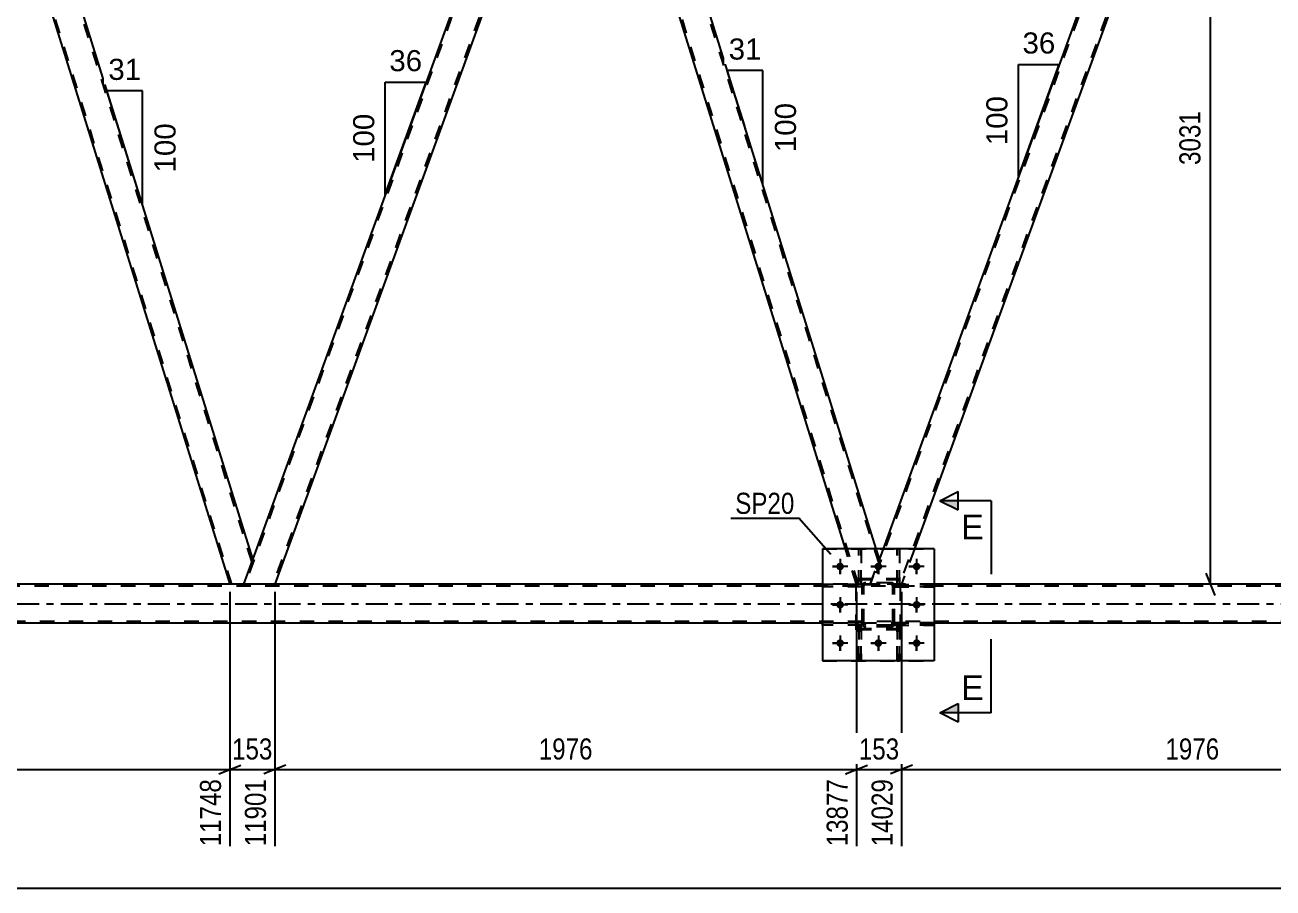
# Model space of a CAD drawing. Header units: millimetres. Extents: x -111 to 730, y -402 to 192.
# Drawn here: x 366.3 to 535.8, y -164.5 to -47.3 of the extents above; entities that cross this region are included whole.
import ezdxf

# ---------------------------------------------------------------- set-up
doc = ezdxf.new("R2010")
doc.units = ezdxf.units.MM
doc.linetypes.add('DXK_LINE_DOT2', pattern=[3.9198, 1.9599, -1.9599])
doc.linetypes.add('DXK_LINE_DOT3', pattern=[5.9187, 2.979, -0.9799, 0.9799, -0.9799])
doc.styles.add('Arial', font='ARIAL.TTF', dxfattribs={"height": 0.2})
doc.styles.add('Arial Narrow', font='ARIALN.TTF', dxfattribs={"height": 0.2})

# ---------------------------------------------------------------- blocks, each defined once
blk = doc.blocks.new('Part-192539618-2151 - 2095')
at = {"color": 7, "linetype": 'DXK_LINE_DOT2'}
for p, q in [((479.53, -133.59), (479.53, -128.76)), ((479.53, -128.76), (479.85, -128.76)), ((479.85, -128.76), (479.85, -133.59)), ((479.53, -129.36), (479.85, -129.36)), ((479.85, -133.59), (479.53, -133.59))]:
    blk.add_line(p, q, dxfattribs=at)
blk = doc.blocks.new('Part-192539618-2180 - 2095')
at = {"color": 7, "linetype": 'DXK_LINE_DOT2'}
for p, q in [((479.98, -123.48), (480.02, -123.29)), ((480.02, -123.29), (479.98, -123.48)), ((479.98, -128.52), (479.98, -123.48)), ((480.22, -123.48), (480.24, -123.38)), ((480.22, -128.52), (480.22, -123.48)), ((480.24, -123.38), (480.29, -123.31)), ((480.28, -123.03), (480.46, -123)), ((480.46, -123), (480.28, -123.03)), ((480.29, -123.31), (480.37, -123.25)), ((480.37, -123.25), (480.46, -123.24)), ((483.9, -123), (480.46, -123)), ((480.46, -123.24), (483.9, -123.24)), ((483.9, -123), (484.08, -123.03)), ((484.08, -123.03), (483.9, -123)), ((483.9, -123.24), (483.99, -123.25)), ((483.99, -123.25), (484.07, -123.31)), ((484.07, -123.31), (484.12, -123.38)), ((484.12, -123.38), (484.14, -123.48)), ((484.14, -128.52), (484.14, -123.48)), ((484.34, -123.29), (484.38, -123.48)), ((484.38, -123.48), (484.34, -123.29)), ((484.38, -128.52), (484.38, -123.48)), ((480.02, -128.7), (479.98, -128.52)), ((479.98, -128.52), (480.02, -128.7)), ((480.24, -128.61), (480.22, -128.52)), ((480.29, -128.69), (480.24, -128.61)), ((480.37, -128.74), (480.29, -128.69)), ((480.46, -128.76), (480.37, -128.74)), ((483.9, -128.76), (480.46, -128.76)), ((483.99, -128.74), (483.9, -128.76)), ((484.07, -128.69), (483.99, -128.74)), ((484.12, -128.61), (484.07, -128.69)), ((484.14, -128.52), (484.12, -128.61)), ((484.38, -128.52), (484.34, -128.7)), ((484.34, -128.7), (484.38, -128.52)), ((480.46, -129), (480.28, -128.96)), ((480.28, -128.96), (480.46, -129)), ((483.9, -129), (480.46, -129)), ((484.08, -128.96), (483.9, -129)), ((483.9, -129), (484.08, -128.96))]:
    blk.add_line(p, q, dxfattribs=at)
at = {"color": 7, "linetype": 'DXK_LINE_DOT3'}
blk.add_line((482.18, -126), (482.18, -126), dxfattribs=at)
at = {"color": 7, "linetype": 'DXK_LINE_DOT2'}
for centre, start, end in [((480.46, -123.48), 112.5, 157.5), ((480.46, -123.48), 112.5, 157.5), ((483.9, -123.48), 22.5, 67.5), ((483.9, -123.48), 22.5, 67.5), ((480.46, -128.52), 202.5, 247.5), ((480.46, -128.52), 202.5, 247.5), ((483.9, -128.52), 292.5, 337.5), ((483.9, -128.52), 292.5, 337.5)]:
    blk.add_arc(centre, 0.48, start, end, dxfattribs=at)
blk = doc.blocks.new('Part-192539618-2183 - 2095')
at = {"color": 7, "linetype": 'DXK_LINE_DOT2'}
for p, q in [((479.98, -123.48), (480.02, -123.29)), ((480.02, -123.29), (479.98, -123.48)), ((479.98, -128.52), (479.98, -123.48)), ((480.22, -123.48), (480.24, -123.38)), ((480.22, -128.52), (480.22, -123.48)), ((480.24, -123.38), (480.29, -123.31)), ((480.28, -123.03), (480.46, -123)), ((480.46, -123), (480.28, -123.03)), ((480.29, -123.31), (480.37, -123.25)), ((480.37, -123.25), (480.46, -123.24)), ((483.9, -123), (480.46, -123)), ((480.46, -123.24), (483.9, -123.24)), ((483.9, -123), (484.08, -123.03)), ((484.08, -123.03), (483.9, -123)), ((483.9, -123.24), (483.99, -123.25)), ((483.99, -123.25), (484.07, -123.31)), ((484.07, -123.31), (484.12, -123.38)), ((484.12, -123.38), (484.14, -123.48)), ((484.14, -128.52), (484.14, -123.48)), ((484.34, -123.29), (484.38, -123.48)), ((484.38, -123.48), (484.34, -123.29)), ((484.38, -128.52), (484.38, -123.48)), ((480.02, -128.7), (479.98, -128.52)), ((479.98, -128.52), (480.02, -128.7)), ((480.24, -128.61), (480.22, -128.52)), ((480.29, -128.69), (480.24, -128.61)), ((480.37, -128.74), (480.29, -128.69)), ((480.46, -128.76), (480.37, -128.74)), ((483.9, -128.76), (480.46, -128.76)), ((483.99, -128.74), (483.9, -128.76)), ((484.07, -128.69), (483.99, -128.74)), ((484.12, -128.61), (484.07, -128.69)), ((484.14, -128.52), (484.12, -128.61)), ((484.38, -128.52), (484.34, -128.7)), ((484.34, -128.7), (484.38, -128.52)), ((480.46, -129), (480.28, -128.96)), ((480.28, -128.96), (480.46, -129)), ((483.9, -129), (480.46, -129)), ((484.08, -128.96), (483.9, -129)), ((483.9, -129), (484.08, -128.96))]:
    blk.add_line(p, q, dxfattribs=at)
at = {"color": 7, "linetype": 'DXK_LINE_DOT3'}
blk.add_line((482.18, -126), (482.18, -126), dxfattribs=at)
at = {"color": 7, "linetype": 'DXK_LINE_DOT2'}
for centre, start, end in [((480.46, -123.48), 112.5, 157.5), ((480.46, -123.48), 112.5, 157.5), ((483.9, -123.48), 22.5, 67.5), ((483.9, -123.48), 22.5, 67.5), ((480.46, -128.52), 202.5, 247.5), ((480.46, -128.52), 202.5, 247.5), ((483.9, -128.52), 292.5, 337.5), ((483.9, -128.52), 292.5, 337.5)]:
    blk.add_arc(centre, 0.48, start, end, dxfattribs=at)
blk = doc.blocks.new('Part-192539618-2130 - 2095')
at = {"color": 7, "linetype": 'DXK_LINE_DOT2'}
for p, q in [((484.73, -133.59), (484.73, -128.76)), ((484.73, -128.76), (485.05, -128.76)), ((485.05, -128.76), (485.05, -133.59)), ((484.73, -129.36), (485.05, -129.36)), ((485.05, -133.59), (484.73, -133.59))]:
    blk.add_line(p, q, dxfattribs=at)
blk = doc.blocks.new('Part-192539618-2154 - 2095')
at = {"color": 7, "linetype": 'DXK_LINE_DOT2'}
for p, q in [((484.73, -123.24), (484.73, -118.39)), ((484.73, -118.39), (485.05, -118.39)), ((485.05, -118.39), (485.05, -123.24)), ((484.73, -122.64), (485.05, -122.64)), ((485.05, -123.24), (484.73, -123.24))]:
    blk.add_line(p, q, dxfattribs=at)
blk = doc.blocks.new('Part-192539618-2157 - 2095')
at = {"color": 7, "linetype": 'DXK_LINE_DOT2'}
for p, q in [((479.53, -123.24), (479.53, -118.39)), ((479.53, -118.39), (479.85, -118.39)), ((479.85, -118.39), (479.85, -123.24)), ((479.53, -122.64), (479.85, -122.64)), ((479.85, -123.24), (479.53, -123.24))]:
    blk.add_line(p, q, dxfattribs=at)
blk = doc.blocks.new('Part-192539618-2158 - 2095')
at = {"color": 7, "linetype": 'DXK_LINE_DOT2'}
for p, q in [((479.98, -128.43), (474.58, -128.43)), ((474.58, -128.43), (474.58, -128.75)), ((479.98, -128.75), (474.58, -128.75)), ((479.38, -128.75), (479.38, -128.43)), ((479.98, -128.75), (479.98, -128.43))]:
    blk.add_line(p, q, dxfattribs=at)
blk = doc.blocks.new('Part-192539618-2181 - 2095')
at = {"color": 7, "linetype": 'DXK_LINE_DOT2'}
for p, q in [((485.18, -122.46), (479.18, -122.46)), ((479.18, -129.26), (479.18, -122.46)), ((485.18, -129.26), (485.18, -122.46)), ((485.18, -129.26), (479.18, -129.26))]:
    blk.add_line(p, q, dxfattribs=at)
blk = doc.blocks.new('Part-192539618-2182 - 2095')
at = {"color": 7, "linetype": 'DXK_LINE_DOT2'}
for p, q in [((485.18, -122.59), (479.18, -122.59)), ((479.18, -129.39), (479.18, -122.59)), ((485.18, -129.39), (485.18, -122.59)), ((485.18, -129.39), (479.18, -129.39))]:
    blk.add_line(p, q, dxfattribs=at)
blk = doc.blocks.new('Bolt-192539618-2201 - 2095')
at = {"color": 1, "linetype": 'Continuous'}
for p, q in [((476.98, -119.76), (476.98, -120.45)), ((482.18, -119.76), (482.18, -120.45)), ((487.38, -119.76), (487.38, -120.45)), ((475.94, -120.8), (476.63, -120.8)), ((476.98, -121.84), (476.98, -121.14)), ((478.02, -120.8), (477.33, -120.8)), ((481.14, -120.8), (481.83, -120.8)), ((482.18, -121.84), (482.18, -121.14)), ((483.22, -120.8), (482.53, -120.8)), ((486.34, -120.8), (487.03, -120.8)), ((487.38, -121.84), (487.38, -121.14)), ((488.42, -120.8), (487.73, -120.8)), ((476.98, -124.96), (476.98, -125.65)), ((487.38, -124.96), (487.38, -125.65)), ((475.94, -126), (476.63, -126)), ((476.98, -127.04), (476.98, -126.34)), ((478.02, -126), (477.33, -126)), ((486.34, -126), (487.03, -126)), ((487.38, -127.04), (487.38, -126.34)), ((488.42, -126), (487.73, -126)), ((476.98, -130.16), (476.98, -130.85)), ((482.18, -130.16), (482.18, -130.85)), ((487.38, -130.16), (487.38, -130.85)), ((475.94, -131.2), (476.63, -131.2)), ((476.98, -132.24), (476.98, -131.54)), ((478.02, -131.2), (477.33, -131.2)), ((481.14, -131.2), (481.83, -131.2)), ((482.18, -132.24), (482.18, -131.54)), ((483.22, -131.2), (482.53, -131.2)), ((486.34, -131.2), (487.03, -131.2)), ((487.38, -132.24), (487.38, -131.54)), ((488.42, -131.2), (487.73, -131.2))]:
    blk.add_line(p, q, dxfattribs=at)
blk = doc.blocks.new('Bolt-192539618-2202 - 2095')
at = {"linetype": 'Continuous'}
for points in [[(477.5, -120.8, -1), (476.46, -120.8, -1)], [(482.7, -120.8, -1), (481.66, -120.8, -1)], [(487.9, -120.8, -1), (486.86, -120.8, -1)], [(477.5, -126, -1), (476.46, -126, -1)], [(487.9, -126, -1), (486.86, -126, -1)], [(477.5, -131.2, -1), (476.46, -131.2, -1)], [(482.7, -131.2, -1), (481.66, -131.2, -1)], [(487.9, -131.2, -1), (486.86, -131.2, -1)]]:
    blk.add_hatch(color=1, dxfattribs=at).paths.add_polyline_path(points)
at = {"color": 1, "linetype": 'Continuous'}
for p, q in [((476.98, -119.76), (476.98, -121.84)), ((482.18, -119.76), (482.18, -121.84)), ((487.38, -119.76), (487.38, -121.84)), ((478.02, -120.8), (475.94, -120.8)), ((483.22, -120.8), (481.14, -120.8)), ((488.42, -120.8), (486.34, -120.8)), ((476.98, -124.96), (476.98, -127.04)), ((487.38, -124.96), (487.38, -127.04)), ((478.02, -126), (475.94, -126)), ((488.42, -126), (486.34, -126)), ((476.98, -130.16), (476.98, -132.24)), ((482.18, -130.16), (482.18, -132.24)), ((487.38, -130.16), (487.38, -132.24)), ((478.02, -131.2), (475.94, -131.2)), ((483.22, -131.2), (481.14, -131.2)), ((488.42, -131.2), (486.34, -131.2))]:
    blk.add_line(p, q, dxfattribs=at)
blk = doc.blocks.new('Part-192539618-2338 - 2095')
at = {"color": 7, "linetype": 'DXK_LINE_DOT2'}
for p, q in [((489.78, -128.43), (484.38, -128.43)), ((484.38, -128.43), (484.38, -128.75)), ((484.38, -128.75), (489.78, -128.75)), ((484.98, -128.75), (484.98, -128.43)), ((489.78, -128.75), (489.78, -128.43))]:
    blk.add_line(p, q, dxfattribs=at)
blk = doc.blocks.new('Part-192539618-2348 - 2095')
at = {"color": 2, "linetype": 'Continuous'}
for p, q in [((444.31, -2), (442.76, -6.25)), ((445.62, -2), (444.31, -2)), ((481.9, -118.4), (445.62, -2)), ((477.71, -118.4), (442.76, -6.25))]:
    blk.add_line(p, q, dxfattribs=at)
at = {"color": 7, "linetype": 'DXK_LINE_DOT2'}
for p, q in [((482.19, -120.12), (445.37, -2)), ((479.47, -123.22), (442.89, -5.88)), ((479.22, -123.22), (477.71, -118.4)), ((482.33, -119.75), (481.9, -118.4)), ((481.06, -123.22), (482.33, -119.75)), ((479.22, -123.22), (481.06, -123.22))]:
    blk.add_line(p, q, dxfattribs=at)
blk = doc.blocks.new('Part-192539618-2245 - 2095')
at = {"color": 2, "linetype": 'Continuous'}
for p, q in [((359.17, -2), (357.62, -6.25)), ((360.49, -2), (359.17, -2)), ((397.19, -119.75), (360.49, -2)), ((357.62, -6.25), (394.08, -123.22)), ((397.19, -119.75), (396.92, -120.49)), ((396.92, -120.49), (395.93, -123.22))]:
    blk.add_line(p, q, dxfattribs=at)
at = {"color": 7, "linetype": 'DXK_LINE_DOT2'}
for p, q in [((397.06, -120.12), (360.24, -2)), ((394.34, -123.22), (357.76, -5.88)), ((397.17, -119.81), (396.92, -120.49)), ((395.93, -123.22), (394.08, -123.22))]:
    blk.add_line(p, q, dxfattribs=at)
blk = doc.blocks.new('Part-192539618-2246 - 2095')
at = {"color": 7, "linetype": 'DXK_LINE_DOT2'}
for p, q in [((474.58, -118.4), (489.78, -118.4)), ((474.58, -118.4), (474.58, -133.6)), ((489.78, -118.4), (489.78, -133.6)), ((474.58, -133.6), (489.78, -133.6))]:
    blk.add_line(p, q, dxfattribs=at)
blk = doc.blocks.new('Part-192539618-2251 - 2095')
at = {"color": 2, "linetype": 'Continuous'}
for p, q in [((489.78, -118.4), (474.58, -118.4)), ((474.58, -118.4), (474.58, -133.6)), ((489.78, -118.4), (489.78, -133.6)), ((489.78, -133.6), (474.58, -133.6))]:
    blk.add_line(p, q, dxfattribs=at)
blk = doc.blocks.new('Part-192539618-2252 - 2095')
at = {"color": 7, "linetype": 'DXK_LINE_DOT2'}
for p, q in [((484.38, -123.55), (484.38, -123.23)), ((484.38, -123.23), (489.78, -123.23)), ((489.78, -123.55), (484.38, -123.55)), ((484.98, -123.55), (484.98, -123.23)), ((489.78, -123.23), (489.78, -123.55))]:
    blk.add_line(p, q, dxfattribs=at)
blk = doc.blocks.new('Part-192539618-2253 - 2095')
at = {"color": 7, "linetype": 'DXK_LINE_DOT2'}
for p, q in [((484.38, -128.75), (484.38, -128.43)), ((484.38, -128.43), (489.78, -128.43)), ((489.78, -128.75), (484.38, -128.75)), ((484.98, -128.75), (484.98, -128.43)), ((489.78, -128.43), (489.78, -128.75))]:
    blk.add_line(p, q, dxfattribs=at)
blk = doc.blocks.new('Part-192539618-2254 - 2095')
at = {"color": 7, "linetype": 'DXK_LINE_DOT2'}
for p, q in [((479.98, -123.23), (474.58, -123.23)), ((474.58, -123.55), (474.58, -123.23)), ((479.98, -123.55), (474.58, -123.55)), ((479.38, -123.55), (479.38, -123.23)), ((479.98, -123.23), (479.98, -123.55))]:
    blk.add_line(p, q, dxfattribs=at)
blk = doc.blocks.new('Part-192539618-2261 - 2095')
at = {"color": 7, "linetype": 'DXK_LINE_DOT2'}
for p, q in [((479.98, -128.43), (474.58, -128.43)), ((474.58, -128.75), (474.58, -128.43)), ((479.98, -128.75), (474.58, -128.75)), ((479.38, -128.75), (479.38, -128.43)), ((479.98, -128.43), (479.98, -128.75))]:
    blk.add_line(p, q, dxfattribs=at)
blk = doc.blocks.new('Part-192539618-2264 - 2095')
at = {"color": 2, "linetype": 'Continuous'}
for p, q in [((479.53, -118.4), (479.53, -118.39)), ((479.85, -118.39), (479.53, -118.39)), ((479.85, -118.4), (479.85, -118.39))]:
    blk.add_line(p, q, dxfattribs=at)
at = {"color": 7, "linetype": 'DXK_LINE_DOT2'}
for p, q in [((479.53, -123.24), (479.53, -118.4)), ((479.85, -123.24), (479.85, -118.4)), ((479.53, -122.64), (479.85, -122.64)), ((479.85, -123.24), (479.53, -123.24))]:
    blk.add_line(p, q, dxfattribs=at)
blk = doc.blocks.new('Part-192539618-2267 - 2095')
at = {"color": 2, "linetype": 'Continuous'}
for p, q in [((484.73, -118.4), (484.73, -118.39)), ((485.05, -118.39), (484.73, -118.39)), ((485.05, -118.4), (485.05, -118.39))]:
    blk.add_line(p, q, dxfattribs=at)
at = {"color": 7, "linetype": 'DXK_LINE_DOT2'}
for p, q in [((484.73, -123.24), (484.73, -118.4)), ((485.05, -123.24), (485.05, -118.4)), ((484.73, -122.64), (485.05, -122.64)), ((485.05, -123.24), (484.73, -123.24))]:
    blk.add_line(p, q, dxfattribs=at)
blk = doc.blocks.new('Part-192539618-2270 - 2095')
at = {"color": 7, "linetype": 'DXK_LINE_DOT2'}
for p, q in [((479.85, -128.76), (479.53, -128.76)), ((479.53, -128.76), (479.53, -133.59)), ((479.85, -133.59), (479.85, -128.76)), ((479.53, -129.36), (479.85, -129.36)), ((479.53, -133.59), (479.85, -133.59))]:
    blk.add_line(p, q, dxfattribs=at)
blk = doc.blocks.new('Part-192539618-2291 - 2095')
at = {"color": 7, "linetype": 'DXK_LINE_DOT2'}
for p, q in [((624.28, -123.46), (-43.18, -123.46)), ((489.78, -123.22), (219.17, -123.22)), ((625.04, -128.26), (-43.18, -128.26)), ((489.78, -128.5), (474.58, -128.5))]:
    blk.add_line(p, q, dxfattribs=at)
at = {"color": 2, "linetype": 'Continuous'}
for p, q in [((474.58, -123.22), (234.37, -123.22)), ((624.25, -123.22), (489.78, -123.22)), ((474.58, -128.5), (234.37, -128.5)), ((625.08, -128.5), (489.78, -128.5))]:
    blk.add_line(p, q, dxfattribs=at)
at = {"color": 7, "linetype": 'DXK_LINE_DOT3'}
blk.add_line((-43.18, -125.86), (624.66, -125.86), dxfattribs=at)
blk = doc.blocks.new('Part-192539618-2337 - 2095')
at = {"color": 7, "linetype": 'DXK_LINE_DOT2'}
for p, q in [((489.78, -123.23), (484.38, -123.23)), ((484.38, -123.23), (484.38, -123.55)), ((484.38, -123.55), (489.78, -123.55)), ((484.98, -123.55), (484.98, -123.23)), ((489.78, -123.55), (489.78, -123.23))]:
    blk.add_line(p, q, dxfattribs=at)
blk = doc.blocks.new('Part-192539618-2339 - 2095')
at = {"color": 7, "linetype": 'DXK_LINE_DOT2'}
for p, q in [((479.98, -123.23), (474.58, -123.23)), ((474.58, -123.23), (474.58, -123.55)), ((479.98, -123.55), (474.58, -123.55)), ((479.38, -123.55), (479.38, -123.23)), ((479.98, -123.55), (479.98, -123.23))]:
    blk.add_line(p, q, dxfattribs=at)
blk = doc.blocks.new('Part-192539618-2381 - 2095')
at = {"color": 2, "linetype": 'Continuous'}
for p, q in [((529.44, -2), (527.89, -6.25)), ((530.76, -2), (529.44, -2)), ((567.46, -119.75), (530.76, -2)), ((527.89, -6.25), (564.35, -123.22)), ((567.38, -119.97), (567.19, -120.49)), ((567.46, -119.75), (567.38, -119.97)), ((566.2, -123.22), (567.19, -120.49))]:
    blk.add_line(p, q, dxfattribs=at)
at = {"color": 7, "linetype": 'DXK_LINE_DOT2'}
for p, q in [((567.33, -120.12), (530.51, -2)), ((564.6, -123.22), (528.03, -5.88)), ((567.29, -120.21), (567.19, -120.49)), ((567.38, -119.97), (567.33, -120.12)), ((566.2, -123.22), (564.35, -123.22))]:
    blk.add_line(p, q, dxfattribs=at)
blk = doc.blocks.new('Part-192539618-2386 - 2095')
at = {"color": 7, "linetype": 'DXK_LINE_DOT2'}
for p, q in [((525.44, -2), (481.32, -123.22)), ((529.18, -2), (485.06, -123.22)), ((529.44, -2), (527.89, -6.25)), ((482.82, -118.4), (481.06, -123.22)), ((487.08, -118.4), (485.32, -123.22)), ((485.32, -123.22), (481.06, -123.22))]:
    blk.add_line(p, q, dxfattribs=at)
at = {"color": 2, "linetype": 'Continuous'}
for p, q in [((525.18, -2), (482.82, -118.4)), ((525.18, -2), (529.44, -2)), ((527.89, -6.25), (487.08, -118.4))]:
    blk.add_line(p, q, dxfattribs=at)
blk = doc.blocks.new('Part-192539618-2397 - 2095')
at = {"color": 7, "linetype": 'DXK_LINE_DOT2'}
for p, q in [((440.3, -2), (396.18, -123.22)), ((444.05, -2), (399.93, -123.22)), ((444.31, -2), (442.76, -6.25)), ((397.19, -119.75), (395.93, -123.22)), ((400.19, -123.22), (395.93, -123.22))]:
    blk.add_line(p, q, dxfattribs=at)
at = {"color": 2, "linetype": 'Continuous'}
for p, q in [((440.05, -2), (397.19, -119.75)), ((440.05, -2), (444.31, -2)), ((442.76, -6.25), (400.19, -123.22))]:
    blk.add_line(p, q, dxfattribs=at)
blk = doc.blocks.new('Part-192539618-2425 - 2095')
at = {"color": 7, "linetype": 'DXK_LINE_DOT2'}
for p, q in [((485.05, -128.76), (484.73, -128.76)), ((484.73, -128.76), (484.73, -133.59)), ((485.05, -133.59), (485.05, -128.76)), ((484.73, -129.36), (485.05, -129.36)), ((484.73, -133.59), (485.05, -133.59))]:
    blk.add_line(p, q, dxfattribs=at)
blk = doc.blocks.new('StraightDimension-192539618-10105 - 2095')
at = {"color": 7, "linetype": 'Continuous'}
blk.add_line((-57.88, -164.46), (682.14, -164.46), dxfattribs=at)
blk = doc.blocks.new('StraightDimension-192539618-44809 - 2095')
at = {"color": 7, "linetype": 'Continuous'}
for p, q in [((394.08, -124.22), (394.08, -158.8)), ((400.19, -124.22), (400.19, -158.8)), ((392.58, -148.96), (395.58, -147.76)), ((394.08, -148.36), (400.19, -148.36)), ((401.69, -147.76), (398.69, -148.96))]:
    blk.add_line(p, q, dxfattribs=at)
at = {"color": 0}
blk.add_wipeout([(400.48, -147.61), (400.48, -143.41), (393.79, -143.41), (393.79, -147.61)], dxfattribs=at)
at = {"color": 0, "linetype": 'Continuous'}
blk.add_wipeout([(399.59, -149.06), (395.39, -149.06), (395.39, -159.4), (399.59, -159.4)], dxfattribs=at)
at = {"color": 3, "style": 'Arial Narrow'}
blk.add_text('153', height=2.863, dxfattribs=at).set_placement((394.39, -147.01))
at = {"color": 3, "linetype": 'Continuous', "style": 'Arial Narrow'}
blk.add_text('11901', height=2.863, rotation=90.0002, dxfattribs=at).set_placement((398.99, -158.8))
blk = doc.blocks.new('StraightDimension-192539618-44808 - 2095')
at = {"color": 7, "linetype": 'Continuous'}
for p, q in [((400.19, -124.22), (400.19, -158.8)), ((479.22, -124.22), (479.22, -158.8)), ((401.69, -147.76), (398.69, -148.96)), ((400.19, -148.36), (479.22, -148.36)), ((477.72, -148.96), (480.72, -147.76))]:
    blk.add_line(p, q, dxfattribs=at)
at = {"color": 0}
blk.add_wipeout([(443.96, -147.61), (443.96, -143.41), (435.45, -143.41), (435.45, -147.61)], dxfattribs=at)
at = {"color": 0, "linetype": 'Continuous'}
blk.add_wipeout([(478.62, -149.06), (474.42, -149.06), (474.42, -159.4), (478.62, -159.4)], dxfattribs=at)
at = {"color": 3, "style": 'Arial Narrow'}
blk.add_text('1976', height=2.863, dxfattribs=at).set_placement((436.05, -147.01))
at = {"color": 3, "linetype": 'Continuous', "style": 'Arial Narrow'}
blk.add_text('13877', height=2.863, rotation=90.0002, dxfattribs=at).set_placement((478.02, -158.8))
blk = doc.blocks.new('AngleDimension-192539618-36062 - 2095')
at = {"color": 7, "linetype": 'Continuous'}
for p, q in [((379.73, -63.72), (377.39, -56.22)), ((382.21, -56.22), (377.39, -56.22)), ((382.21, -71.68), (377.39, -56.22)), ((382.21, -71.68), (382.21, -56.22))]:
    blk.add_line(p, q, dxfattribs=at)
at = {"color": 0}
for points in [[(382.62, -55.32), (382.62, -51.12), (376.98, -51.12), (376.98, -55.32)], [(387.31, -60.02), (383.11, -60.02), (383.11, -67.89), (387.31, -67.89)]]:
    blk.add_wipeout(points, dxfattribs=at)
at = {"color": 3, "style": 'Arial'}
blk.add_text('31', height=2.865, dxfattribs=at).set_placement((377.58, -54.72))
blk.add_text('100', height=2.865, rotation=90.0002, dxfattribs=at).set_placement((386.71, -67.29))
blk = doc.blocks.new('AngleDimension-192539618-36090 - 2095')
at = {"color": 7, "linetype": 'Continuous'}
for p, q in [((464.02, -61.01), (461.66, -53.46)), ((466.49, -53.46), (461.66, -53.46)), ((466.49, -68.93), (461.66, -53.46)), ((466.49, -68.93), (466.49, -53.46))]:
    blk.add_line(p, q, dxfattribs=at)
at = {"color": 0}
for points in [[(466.9, -52.56), (466.9, -48.36), (461.25, -48.36), (461.25, -52.56)], [(471.59, -57.26), (467.39, -57.26), (467.39, -65.13), (471.59, -65.13)]]:
    blk.add_wipeout(points, dxfattribs=at)
at = {"color": 3, "style": 'Arial'}
blk.add_text('31', height=2.865, dxfattribs=at).set_placement((461.85, -51.96))
blk.add_text('100', height=2.865, rotation=90.0002, dxfattribs=at).set_placement((470.99, -64.53))
blk = doc.blocks.new('StraightDimension-192539618-2871 - 2095')
at = {"color": 7, "linetype": 'Continuous'}
for p, q in [((527.88, -3.5), (526.68, -0.5)), ((609.32, -2), (524.43, -2)), ((527.28, -123.22), (527.28, -2)), ((526.68, -121.72), (527.88, -124.72)), ((565.2, -123.22), (524.43, -123.22))]:
    blk.add_line(p, q, dxfattribs=at)
at = {"color": 0}
blk.add_wipeout([(526.53, -58.35), (522.33, -58.35), (522.33, -66.87), (526.53, -66.87)], dxfattribs=at)
at = {"color": 3, "style": 'Arial Narrow'}
blk.add_text('3031', height=2.863, rotation=90.0002, dxfattribs=at).set_placement((525.93, -66.27))
blk = doc.blocks.new('AngleDimension-192539618-36076 - 2095')
at = {"color": 7, "linetype": 'Continuous'}
for p, q in [((415.2, -55.04), (420.74, -55.04)), ((415.2, -70.26), (420.74, -55.04)), ((415.2, -70.26), (415.2, -55.04)), ((416.31, -67.23), (420.74, -55.04))]:
    blk.add_line(p, q, dxfattribs=at)
at = {"color": 0}
for points in [[(420.8, -54.14), (420.8, -49.94), (415.15, -49.94), (415.15, -54.14)], [(414.3, -58.72), (410.1, -58.72), (410.1, -66.59), (414.3, -66.59)]]:
    blk.add_wipeout(points, dxfattribs=at)
at = {"color": 3, "style": 'Arial'}
blk.add_text('36', height=2.865, dxfattribs=at).set_placement((415.75, -53.54))
blk.add_text('100', height=2.865, rotation=90.0002, dxfattribs=at).set_placement((413.7, -65.99))
blk = doc.blocks.new('AngleDimension-192539618-36104 - 2095')
at = {"color": 7, "linetype": 'Continuous'}
for p, q in [((501.21, -52.64), (506.75, -52.64)), ((501.21, -67.86), (506.75, -52.64)), ((501.21, -67.86), (501.21, -52.64)), ((502.38, -64.64), (506.75, -52.64))]:
    blk.add_line(p, q, dxfattribs=at)
at = {"color": 0}
for points in [[(506.81, -51.74), (506.81, -47.54), (501.16, -47.54), (501.16, -51.74)], [(500.31, -56.32), (496.11, -56.32), (496.11, -64.19), (500.31, -64.19)]]:
    blk.add_wipeout(points, dxfattribs=at)
at = {"color": 3, "style": 'Arial'}
blk.add_text('36', height=2.865, dxfattribs=at).set_placement((501.76, -51.14))
blk.add_text('100', height=2.865, rotation=90.0002, dxfattribs=at).set_placement((499.71, -63.59))
blk = doc.blocks.new('StraightDimension-192539618-44806 - 2095')
at = {"color": 7, "linetype": 'Continuous'}
for p, q in [((485.32, -124.22), (485.32, -158.8)), ((564.35, -124.22), (564.35, -158.8)), ((486.82, -147.76), (483.82, -148.96)), ((485.32, -148.36), (564.35, -148.36)), ((562.85, -148.96), (565.85, -147.76))]:
    blk.add_line(p, q, dxfattribs=at)
at = {"color": 0}
blk.add_wipeout([(529.09, -147.61), (529.09, -143.41), (520.58, -143.41), (520.58, -147.61)], dxfattribs=at)
at = {"color": 0, "linetype": 'Continuous'}
blk.add_wipeout([(563.75, -149.06), (559.55, -149.06), (559.55, -159.4), (563.75, -159.4)], dxfattribs=at)
at = {"color": 3, "style": 'Arial Narrow'}
blk.add_text('1976', height=2.863, dxfattribs=at).set_placement((521.18, -147.01))
at = {"color": 3, "linetype": 'Continuous', "style": 'Arial Narrow'}
blk.add_text('16005', height=2.863, rotation=90.0002, dxfattribs=at).set_placement((563.15, -158.8))
blk = doc.blocks.new('StraightDimension-192539618-44807 - 2095')
at = {"color": 7, "linetype": 'Continuous'}
for p, q in [((479.22, -124.22), (479.22, -158.8)), ((485.32, -124.22), (485.32, -158.8)), ((477.72, -148.96), (480.72, -147.76)), ((479.22, -148.36), (485.32, -148.36)), ((486.82, -147.76), (483.82, -148.96))]:
    blk.add_line(p, q, dxfattribs=at)
at = {"color": 0}
blk.add_wipeout([(485.61, -147.61), (485.61, -143.41), (478.93, -143.41), (478.93, -147.61)], dxfattribs=at)
at = {"color": 0, "linetype": 'Continuous'}
blk.add_wipeout([(484.72, -149.06), (480.52, -149.06), (480.52, -159.4), (484.72, -159.4)], dxfattribs=at)
at = {"color": 3, "style": 'Arial Narrow'}
blk.add_text('153', height=2.863, dxfattribs=at).set_placement((479.53, -147.01))
at = {"color": 3, "linetype": 'Continuous', "style": 'Arial Narrow'}
blk.add_text('14029', height=2.863, rotation=90.0002, dxfattribs=at).set_placement((484.12, -158.8))
blk = doc.blocks.new('StraightDimension-192539618-44810 - 2095')
at = {"color": 7, "linetype": 'Continuous'}
for p, q in [((315.05, -124.22), (315.05, -156.98)), ((394.08, -124.22), (394.08, -158.8)), ((316.55, -147.76), (313.55, -148.96)), ((315.05, -148.36), (394.08, -148.36)), ((392.58, -148.96), (395.58, -147.76))]:
    blk.add_line(p, q, dxfattribs=at)
at = {"color": 0}
blk.add_wipeout([(358.82, -147.61), (358.82, -143.41), (350.31, -143.41), (350.31, -147.61)], dxfattribs=at)
at = {"color": 0, "linetype": 'Continuous'}
blk.add_wipeout([(393.48, -149.06), (389.28, -149.06), (389.28, -159.4), (393.48, -159.4)], dxfattribs=at)
at = {"color": 3, "style": 'Arial Narrow'}
blk.add_text('1976', height=2.863, dxfattribs=at).set_placement((350.91, -147.01))
at = {"color": 3, "linetype": 'Continuous', "style": 'Arial Narrow'}
blk.add_text('11748', height=2.863, rotation=90.0002, dxfattribs=at).set_placement((392.88, -158.8))
blk = doc.blocks.new('Mark-192539618-2247 - 2095')
at = {"color": 0}
blk.add_wipeout([(470.78, -113.65), (470.78, -110.65), (462.74, -110.65), (462.74, -113.65)], dxfattribs=at)
blk.add_wipeout([(470.78, -113.65), (470.78, -110.65), (462.74, -110.65), (462.74, -113.65)], dxfattribs=at)
at = {"color": 30, "linetype": 'Continuous'}
for p in [(462.14, -114.25), (475.73, -119.19)]:
    blk.add_line(p, (471.38, -114.25), dxfattribs=at)
at = {"color": 3, "style": 'Arial Narrow'}
blk.add_text('SP20', height=2.863, dxfattribs=at).set_placement((462.74, -113.65))
blk = doc.blocks.new('SectionMark-192539618-3572 - 2095')
at = {"color": 6, "linetype": 'Continuous'}
for p, q in [((490.52, -111.86), (493.02, -110.61)), ((497.52, -111.86), (490.52, -111.86)), ((497.52, -111.86), (497.52, -121.86)), ((497.52, -140.67), (497.52, -130.67)), ((497.52, -140.67), (490.52, -140.67)), ((493.02, -141.92), (490.52, -140.67))]:
    blk.add_line(p, q, dxfattribs=at)
at = {"color": 0, "linetype": 'Continuous'}
for points in [[(496.52, -117.11), (496.52, -113.61), (493.41, -113.61), (493.41, -117.11)], [(496.52, -138.92), (496.52, -135.42), (493.41, -135.42), (493.41, -138.92)]]:
    blk.add_wipeout(points, dxfattribs=at)
at = {"linetype": 'Continuous'}
for points in [[(493.02, -111.86), (493.02, -113.11), (490.52, -111.86)], [(493.02, -139.42), (493.02, -140.67), (490.52, -140.67)]]:
    blk.add_hatch(color=6, dxfattribs=at).paths.add_polyline_path(points)
at = {"color": 6, "linetype": 'Continuous'}
for p, q in [((490.52, -111.86), (493.02, -113.11)), ((493.02, -113.11), (493.02, -110.61)), ((490.52, -140.67), (493.02, -139.42)), ((493.02, -139.42), (493.02, -141.92))]:
    blk.add_line(p, q, dxfattribs=at)
at = {"color": 3, "linetype": 'Continuous', "style": 'Arial'}
for p in [(493.41, -117.11), (493.41, -138.92)]:
    blk.add_text('E', height=3.34, dxfattribs=at).set_placement(p)

msp = doc.modelspace()

# ---------------------------------------------------------------- block references
for name in ['Part-192539618-2245 - 2095', 'Part-192539618-2397 - 2095', 'Part-192539618-2348 - 2095', 'Part-192539618-2386 - 2095', 'Part-192539618-2381 - 2095', 'Part-192539618-2246 - 2095', 'Part-192539618-2251 - 2095', 'Part-192539618-2157 - 2095', 'Part-192539618-2264 - 2095', 'Part-192539618-2154 - 2095', 'Part-192539618-2267 - 2095', 'Bolt-192539618-2201 - 2095', 'Bolt-192539618-2202 - 2095', 'Part-192539618-2291 - 2095', 'Part-192539618-2254 - 2095', 'Part-192539618-2339 - 2095', 'Part-192539618-2181 - 2095', 'Part-192539618-2182 - 2095', 'Part-192539618-2180 - 2095', 'Part-192539618-2183 - 2095', 'Part-192539618-2252 - 2095', 'Part-192539618-2337 - 2095', 'Part-192539618-2158 - 2095', 'Part-192539618-2261 - 2095', 'Part-192539618-2151 - 2095', 'Part-192539618-2270 - 2095', 'Part-192539618-2338 - 2095', 'Part-192539618-2253 - 2095', 'Part-192539618-2130 - 2095', 'Part-192539618-2425 - 2095']:
    msp.add_blockref(name, (0, 0))

# ---------------------------------------------------------------- next in the draw order: block references
msp.add_blockref('StraightDimension-192539618-10105 - 2095', (0, 0))

# ---------------------------------------------------------------- next in the draw order: block references
for name in ['StraightDimension-192539618-2871 - 2095', 'AngleDimension-192539618-36090 - 2095', 'AngleDimension-192539618-36104 - 2095', 'AngleDimension-192539618-36076 - 2095', 'AngleDimension-192539618-36062 - 2095', 'Mark-192539618-2247 - 2095', 'StraightDimension-192539618-44809 - 2095']:
    msp.add_blockref(name, (0, 0))

# ---------------------------------------------------------------- next in the draw order: block references
for name in ['StraightDimension-192539618-44810 - 2095', 'StraightDimension-192539618-44808 - 2095', 'StraightDimension-192539618-44806 - 2095']:
    msp.add_blockref(name, (0, 0))

# ---------------------------------------------------------------- next in the draw order: block references
for name in ['SectionMark-192539618-3572 - 2095', 'StraightDimension-192539618-44807 - 2095']:
    msp.add_blockref(name, (0, 0))

doc.saveas('drawing.dxf')
